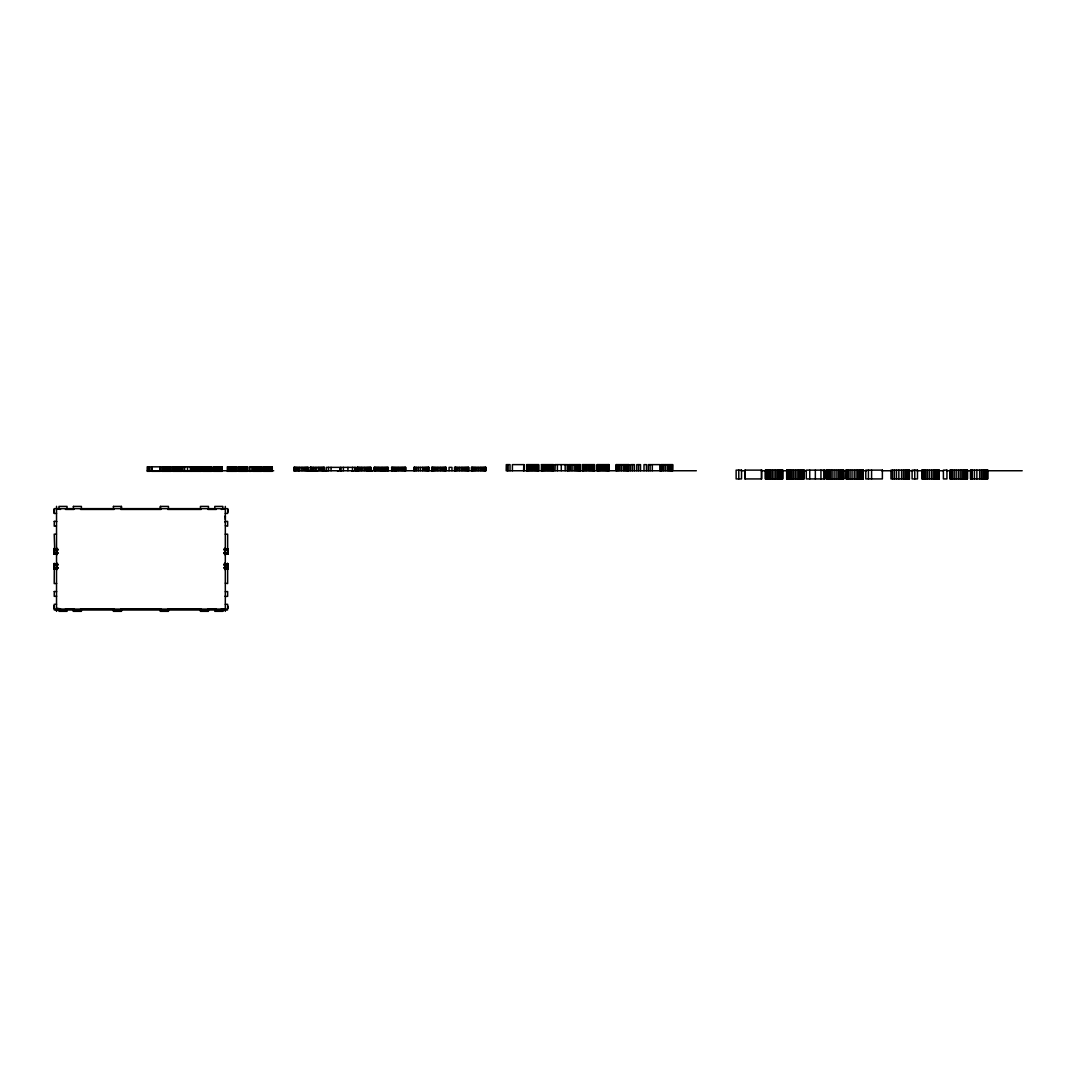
<?xml version="1.0" encoding="UTF-8"?>
<svg xmlns="http://www.w3.org/2000/svg" width="1076" height="1076" viewBox="0 0 1076 1076"><rect width="100%" height="100%" fill="white"/><g stroke="black" fill="none" stroke-linecap="round" stroke-linejoin="round"><path stroke-width="1.5" d="M56.53 583.327L56.517 583.259M54.203 568.706C57.526 568.895 56.759 566.635 55.885 568.02M56.436 563.851C57.001 566.931 58.225 562.412 56.853 565.33M56.961 565.344L56.624 563.743L56.45 565.344M56.53 591.558C56.315 592.19 57.512 591.329 54.203 591.544M56.961 550.414C57.041 547.375 55.965 551.154 57.23 550.401M225.314 596.225C225.449 595.472 224.4 596.817 227.641 596.333L227.641 591.544L225.314 591.692M225.126 568.37C225.247 567.603 224.064 568.061 227.641 568.706L227.641 583.569L225.314 583.138M225.839 563.905L225.664 565.344L225.045 563.945L225.22 565.344M225.207 521.591L225.395 522.398L225.409 521.591M225.045 563.945C224.346 565.572 226.807 564.147 224.359 564.725M225.22 553.952L225.207 552.378L225.328 553.481M225.22 534.167L227.641 534.167L227.641 548.962C223.714 548.935 226.148 551.679 225.22 549.002M225.395 525.734L227.641 526.191L227.641 521.403L225.314 521.403M227.466 565.855L226.915 564.093L227.628 564.712M227.466 551.948L227.305 554.005M227.332 564.281C227.345 560.717 227.83 567.994 227.117 564.133M227.305 550.32L227.413 549.163L227.466 550.872M227.48 565.223L227.466 563.568M227.305 552.526L227.977 554.355L227.991 552.499M227.816 510.939C228.018 513.803 228.099 506.688 227.816 510.939L227.991 509.365M227.83 606.259L227.816 608.317M227.991 567.698L227.83 566.796L227.413 568.505M227.964 550.024L227.977 550.925L227.991 549.997M227.991 549.352C227.534 553.562 228.139 546.756 227.816 549.392M53.854 552.499L53.867 554.355L54.015 552.822M53.867 550.764L53.854 548.464L54.002 549.997M53.867 548.827L54.015 550.751M53.867 509.54C54.634 515.915 53.101 506.635 54.405 510.535M53.961 567.334L54.526 569.217L54.513 566.796M54.513 566.837L54.526 568.895M54.378 565.25L54.526 563.434M54.419 552.741L54.432 553.656L54.365 551.948M54.217 550.213L53.8 548.935L54.526 550.925M54.526 550.751L54.365 548.504L54.378 550.885M54.526 551.948L54.526 554.355L54.419 553.508M54.876 567.967C54.163 567.469 54.984 569.083 55.306 567.496M54.203 564.712C54.957 565.061 54.809 563.743 55.118 565.156M57.31 552.768L57.539 553.602L54.217 553.064M53.961 549.782L57.727 549.177M56.45 525.922L54.203 526.191L54.298 521.403M227.977 564.322C227.507 562.116 227.063 568.168 227.305 564.026M227.628 564.147L227.977 565.855M227.413 553.521L227.413 552.755M227.305 550.576C228.018 549.311 227.735 549.352 227.103 550.199M227.83 567.698L227.816 569.258L227.83 566.837M227.83 564.281L227.816 565.855L227.991 564.927M56.611 549.177L56.436 550.482L56.342 549.056M56.436 534.167L54.203 534.167L54.728 550.213M57.754 567.482C52.442 569.164 58.454 566.985 56.046 568.72M57.458 565.156C56.275 562.95 55.616 564.631 56.53 565.182M227.103 553.629L227.305 552.822M227.883 567.334L228.031 568.827L227.52 567.267M227.614 568.531L227.883 567.334M227.614 553.629L228.031 552.365L227.977 553.992M227.614 550.199L227.628 549.217M228.031 565.425L227.628 564.133M53.854 511.665L54.217 511.113M53.854 563.743L54.029 565.505M53.867 554.207L53.8 552.365L54.526 554.355M53.854 607.429L53.867 608.357L53.854 605.936M53.867 569.217L53.854 566.796M54.002 607.429C54.042 610.321 54.056 603.865 53.867 606.81M54.419 550.159L54.419 549.298L54.365 550.751M54.432 568.505L54.311 567.267L54.203 583.569L56.53 583.501M54.715 564.712C53.585 563.555 55.091 567.469 54.365 563.568M57.391 549.177C56.463 551.046 56.033 548.612 55.791 550.414M56.53 596.279C56.302 595.526 57.579 596.588 54.203 596.333L54.298 591.544M225.314 516.736L225.314 516.05L225.314 519.52M225.758 565.344C225.987 562.331 224.682 566.299 224.346 564.147M56.624 521.43C56.14 522.533 57.808 520.972 54.203 521.403M55.199 568.168C55.495 568.33 55.67 567.846 56.503 568.289M56.517 567.509L55.71 568.168M225.22 568.384C225.059 566.568 226.39 568.774 226.256 568.115M227.991 510.898L227.83 511.786M227.816 552.822L227.83 551.934L227.816 554.207M227.991 568.33L227.83 569.083M227.413 550.065L228.031 549.634L227.117 549.782M227.977 511.799L227.83 509.405M226.323 553.131C225.086 552.405 226.041 554.127 226.417 552.647M56.53 568.747L56.369 568.02M227.628 567.55L227.318 566.796M54.015 569.258L53.854 568.33M55.36 549.809L57.754 549.137M56.06 550.414L56.033 549.137M55.885 553.118L55.683 553.844L55.535 552.674M55.36 564.739C55.333 563.044 56.019 566.675 56.234 563.932M56.14 552.768L56.194 553.844L56.275 553.118M56.867 550.374L56.248 549.352M56.826 550.105L57.001 549.177M55.804 564.725C55.481 564.012 57.795 565.236 57.337 564.147M57.041 549.809L57.472 549.311M57.324 549.513L57.364 550.401L57.31 549.338M56.557 564.106L56.234 565.088M57.028 564.201L57.041 565.129M55.36 549.352L55.199 549.823M55.696 550.374L55.898 549.554M56.06 553.844L55.844 552.445L56.181 553.844M55.387 564.483L55.831 565.25L56.154 564.201M56.49 553.118L56.275 552.445M57.176 549.002L56.302 550.199M57.418 550.051L57.23 549.338L57.499 549.97M56.087 568.706L55.696 567.496M57.539 565.102L57.458 564.483M56.557 550.374L56.167 549.217L56.127 550.051M56.463 567.913L55.898 567.94M55.871 567.765L56.49 568.02M224.83 549.002L224.588 550.374L225.247 549.123M224.709 553.306L224.655 552.499M225.341 550.145L225.126 549.338M225.503 552.486L224.978 553.844L224.346 552.768M225.866 549.702L225.637 550.374L226 549.002M225.301 564.349L224.494 565.344L224.669 563.905M224.871 565.33L225.14 564.16M226.471 553.118L225.745 553.75M226.35 548.975L225.678 550.374M226.632 549.823L226.579 550.387M225.355 565.25L225.906 564.053M226.579 553.763L224.265 553.656M226.337 565.156L225.92 564.254M226.565 565.344L226.592 564.201L224.171 564.147L226.619 564.429M225.086 564.712L225.812 564.201L225.785 564.967M226.39 565.048L226.202 564.201L226.538 565.344M226.525 564.08L225.92 564.725M56.302 552.876C57.243 553.562 55.898 552.768 55.696 553.212M57.405 567.334C57.485 569.419 56.947 567.092 56.503 567.832M226.068 553.817L225.893 552.889L225.987 553.602M226.296 549.338L226.337 550.226M225.799 553.548L224.911 552.701M225.395 549.177L225.449 550.065L225.61 549.002M224.588 565.33L225.328 564.981M225.637 549.89L226.417 549.123M226.216 568.505L226.404 567.388L226.538 568.747M57.082 552.755L57.23 553.844L57.216 552.66M55.239 553.696L55.185 553.145M56.329 552.566C55.952 555.552 53.908 551.463 57.7 552.768M55.952 552.889C57.23 554.1 56.315 552.351 57.243 553.306M55.185 564.712L57.593 565.088M56.853 549.876L56.893 549.5M55.723 549.594L56.355 550.118M57.284 567.832L56.598 568.706M226.834 549.702C224.642 552.741 224.023 547.697 224.817 550.172M226.041 550.414L226.148 549.782M225.691 565.182L225.53 564.254M226.834 564.631L224.642 565.182M226.794 553.414L224.467 553.804L224.346 552.647M225.341 553.683L225.086 553.212M225.678 553.817L225.651 553.225M224.83 568.451L225.032 567.469M225.409 567.563L225.409 568.72M226.027 549.89L226.229 549.5M57.041 567.308L57.539 568.545M224.83 567.55C222.705 568.693 230.573 568.612 224.333 568.289M225.53 568.491L226.014 567.388L226.202 568.599M224.575 550.32L224.44 549.002M224.386 553.656L224.44 552.66M224.965 550.32L224.897 549.554M226.78 564.981L224.238 565.088M55.279 552.607L57.754 552.58M54.93 549.702L54.876 549.796M226.767 550.172L226.592 549.271L224.171 549.217M227.117 564.712L228.031 564.55L224.158 564.429M228.031 568.128L227.426 567.644M225.987 568.505L225.799 567.55M54.365 510.871L53.8 509.836L54.015 511.463M54.217 550.199L54.365 549.446M54.365 568.895L54.728 568.128M54.728 553.642L54.728 553.064M54.728 565.142L54.715 564.133M54.217 568.545L54.015 566.796L54.015 569.083M54.217 607.631L53.8 606.353L54.365 606.877M227.883 606.434L227.816 607.752M227.883 509.916L227.964 511.235M54.311 553.212L54.526 553.992M353.103 470.844L351.933 470.844L352.928 470.844M314.461 470.75L313.116 470.75M325.732 470.75L327.117 470.75M298.496 470.844L298.926 470.844M316.922 467.361C315.187 471.409 316.586 470.844 317.07 470.804M340.554 470.75L340.554 467.361L355.309 467.361L355.309 470.75L356.089 470.737M396.103 470.844L394.731 470.844L396.022 470.844M315.793 470.804L316.976 470.804M355.86 470.737L356.923 470.737L356.95 467.361L371.032 467.361L371.597 470.737M355.457 470.75L356.654 470.844M381.186 470.844L380.205 470.75M54.217 564.564L57.754 564.725M54.217 567.967L57.66 568.02M310.722 470.844L309.754 470.844M325.746 470.844L326.526 470.831M341.832 470.844L340.971 470.844M53.813 553.239L57.647 553.212M226.955 553.225C226.969 553.615 229.497 552.593 224.171 553.024L226.659 553.306M322.491 470.844L323.741 470.75L323.863 467.361L323.284 470.737M313.291 470.844L314.084 470.831M326.606 470.844L326.122 470.831M337.447 470.844L338.241 470.844M355.618 470.75L356.667 470.737M338.644 470.75L337.945 470.75M310.359 470.831C308.476 471.113 312.417 469.378 310.614 467.361M356.304 470.737L355.483 470.844L356.264 470.844M383.513 470.75L383.971 467.361M55.212 549.594L57.727 549.594M53.813 549.621L57.754 549.782M55.037 549.97L57.633 549.863M55.064 550.118L57.606 550.105M53.813 553.064L57.674 553.024M55.051 553.481L57.62 553.467M55.266 564.147L57.754 564.066M55.226 564.349L57.714 564.201M53.813 564.55L57.741 564.618M55.051 564.981L57.62 564.887M55.36 567.765L57.727 567.55M55.212 567.926L57.674 567.832M55.037 568.303L57.62 568.289M55.064 568.451L57.593 568.491M541.376 464.63L553.427 464.63L553.427 470.75M555.001 464.63L567.577 464.63L567.577 470.75M582.412 464.63L594.503 464.63L594.503 470.75M609.124 464.63L597.126 464.63L597.193 470.75M628.895 464.63L616.023 464.63L616.023 470.75M151.703 466.823L160.243 466.823L160.243 471.315L151.703 471.315L151.783 466.823M162.086 466.823L170.909 466.823M181.75 466.823L172.913 466.823L172.913 471.315L181.75 471.315L181.75 466.823L181.669 471.315M182.893 466.823L192.106 466.823L192.106 471.315L182.893 471.315L183.028 466.823M201.212 466.823L192.429 466.823L192.429 471.315L201.212 471.315M211.555 466.823L202.705 466.823L202.705 471.315L211.555 471.315L211.555 466.823L211.474 471.315M213.478 466.823L222.261 466.823L222.194 471.315L213.478 471.315L213.478 466.823L213.559 471.315M293.977 470.75L293.977 467.361L308.368 467.361L308.368 470.75M310.197 467.361L324.387 467.361L324.387 470.75L324.253 467.361M374.314 467.361L374.314 470.75L374.179 467.361L388.342 467.361L388.207 470.75M391.543 467.361L405.706 467.361L405.706 470.75M428.974 467.361L413.87 467.361L413.87 470.75M445.975 467.361L445.975 470.75L446.096 467.361L431.691 467.361L431.812 470.75M471.517 470.75L471.517 467.361L485.922 467.361L485.922 470.75L293.936 470.75M845.965 470.118L863.382 470.118M909.502 470.118L890.968 470.118L890.968 478.928L909.502 478.928M921.93 470.118L939.213 470.118L939.213 478.928L921.93 478.928L922.092 470.118M147.318 470.75L273.667 470.75M696.347 470.75L506.191 470.75L506.285 464.63L510.024 464.63L510.024 470.75M741.028 470.75L744.377 470.75M761.122 470.75L766.139 470.75M781.203 470.75L787.888 470.75M802.952 470.75L806.301 470.75M823.046 470.75L826.381 470.75M843.127 470.75L846.476 470.75M863.208 470.75L866.557 470.75M881.621 470.75L891.654 470.75M908.4 470.75L913.416 470.75M916.765 470.75L923.45 470.75M938.514 470.75L943.544 470.75M946.893 470.75L950.229 470.75M966.974 470.75L970.323 470.75M987.055 470.75L1022.2 470.75M162.086 471.315L170.909 471.315L170.828 466.823M238.442 471.315L247.426 471.315L247.426 466.823L238.442 466.823L238.576 471.315M843.732 478.928L826.059 478.928L826.059 470.118L843.732 470.118L843.732 478.928L843.463 470.118M863.382 478.928L845.965 478.928L846.099 470.118M73.343 506.406L81.413 506.406L81.413 508.639M113.383 506.406L121.453 506.406L121.453 508.639L121.359 506.406M60.512 508.948L57.109 508.948L60.512 509.432M65.488 508.948L73.921 508.948M80.566 508.948L114.137 508.948M120.794 508.948L161.05 508.948M167.708 508.948L201.266 508.948M207.924 508.948L216.343 508.948M221.374 508.948L224.723 508.948M65.488 509.432L73.921 509.432M80.566 509.432L114.137 509.432M120.794 509.432L161.05 509.432M167.708 509.432L201.266 509.432M207.924 509.432L216.343 509.432M221.374 509.432L224.682 508.948M54.203 513.427L56.53 513.427M225.314 513.427L227.641 513.427L227.641 508.639L54.203 508.639L54.298 513.427M56.53 548.962L54.715 549.204M56.53 604.308L54.203 604.308L54.298 609.097M225.314 604.308L227.641 604.308L227.641 609.097L54.203 609.097M60.512 608.814L57.163 608.33M65.488 608.814L73.921 608.814M80.566 608.814L114.137 608.814M120.794 608.814L161.05 608.814M167.708 608.814L201.266 608.814M207.924 608.814L216.343 608.814M221.374 608.814L224.723 608.814M54.298 610.011L227.547 610.011M73.343 611.329L81.413 611.329L81.319 609.097M121.359 611.329L121.359 609.097L121.453 611.329L113.383 611.329L113.478 609.097M222.853 611.329L214.783 611.329L214.877 609.097M299.101 470.75L299.545 467.361M394.65 470.75L395.269 470.844M323.015 470.75L323.136 467.361M224.185 549.15L226.579 549.217M224.265 549.406L226.632 549.594M224.306 549.675L228.031 549.621M224.319 549.863L226.807 549.89M224.158 552.714L226.619 552.93M224.198 553.212L228.031 553.225M224.198 564.712L228.031 564.725M226.606 567.751L224.158 567.603L226.579 567.55L226.686 568.37M224.279 567.832L226.632 567.926M224.306 568.02L226.659 568.209M366.983 470.75L367.373 467.361M54.715 552.647L54.217 553.629L54.217 552.66M54.203 564.133C53.477 567.644 54.123 561.242 54.015 564.322M54.015 565.855L54.029 564.644M227.977 565.815L227.83 563.542M54.365 552.069L54.513 552.499M54.015 606.057L54.015 606.81M54.311 509.836L54.325 511.396M54.217 567.55L54.217 568.531M54.311 606.353L54.325 607.913M987.566 470.118L987.566 478.928M987.149 470.118L987.149 478.928M986.463 470.118L986.463 478.928M985.508 470.118L985.508 478.928M984.325 470.118L984.325 478.928M982.953 470.118L982.953 478.928M981.393 470.118L981.393 478.928M979.658 470.118L979.658 478.928M976.873 470.118L976.873 478.928M974.412 470.118L974.412 478.928M972.274 470.118L972.274 478.928M970.861 470.118L970.861 478.928M967.324 470.118L967.337 478.928M966.813 470.118L966.853 478.928M965.952 470.118L965.952 478.928M964.755 470.118L964.755 478.928M963.383 470.118L963.383 478.928M961.863 470.118L961.863 478.928M960.182 470.118L960.182 478.928M958.339 470.118L958.339 478.928M956.16 470.118L956.16 478.928M954.197 470.118L954.197 478.928M952.448 470.118L952.448 478.928M951.224 470.118L951.224 478.928M950.915 470.118L950.915 478.928M950.216 470.118L950.216 478.928M939.079 470.118L939.079 478.928M938.702 470.118L938.702 478.928M938.057 470.118L938.057 478.928M937.169 470.118L937.169 478.928M936.039 470.118L936.039 478.928M934.708 470.118L934.708 478.928M933.174 470.118L933.174 478.928M931.439 470.118L931.439 478.928M929.314 470.118L929.314 478.928M927.431 470.118L927.431 478.928M925.804 470.118L925.804 478.928M924.432 470.118L924.432 478.928M923.342 470.118L923.342 478.928M922.562 470.118L922.562 478.928M922.32 470.118L922.32 478.928M914.761 470.118L914.761 478.928M909.381 470.118L909.381 478.928M909.005 470.118L909.005 478.928M908.386 470.118L908.386 478.928M907.525 470.118L907.525 478.928M906.409 470.118L906.409 478.928M905.05 470.118L905.05 478.928M903.45 470.118L903.45 478.928M901.594 470.118L901.594 478.928M898.85 470.118L898.85 478.928M896.469 470.118L896.469 478.928M894.358 470.118L894.358 478.928M892.515 470.118L892.515 478.928M871.587 470.118L871.587 478.928M868.426 470.118L868.426 478.928M863.221 470.118L863.208 478.928M862.737 470.118L862.737 478.928M862.696 470.118L862.696 478.928M861.836 470.118L861.836 478.928M860.639 470.118L860.639 478.928M859.267 470.118L859.267 478.928M857.747 470.118L857.747 478.928M856.066 470.118L856.066 478.928M854.223 470.118L854.223 478.928M852.044 470.118L852.044 478.928M850.08 470.118L850.08 478.928M848.332 470.118L848.332 478.928M847.108 470.118L847.108 478.928M846.785 470.118L846.785 478.928M846.476 470.118L846.476 478.928M843.154 470.118L843.154 478.928M842.441 470.118L842.441 478.928M841.445 470.118L841.445 478.928M840.181 470.118L840.181 478.928M838.661 470.118L838.661 478.928M836.913 470.118L836.913 478.928M834.909 470.118L834.909 478.928M832.905 470.118L832.905 478.928M831.143 470.118L831.143 478.928M829.636 470.118L829.636 478.928M828.359 470.118L828.359 478.928M827.35 470.118L827.35 478.928M826.637 470.118L826.637 478.928M826.207 470.118L826.328 478.928M824.149 470.118L824.149 478.928M820.948 470.118L820.948 478.928M815.339 470.118L815.339 478.928M809.744 470.118L809.744 478.928M803.866 470.118L803.866 478.928M803.382 470.118L803.395 478.928M802.588 470.118L802.588 478.928M801.472 470.118L801.472 478.928M800.127 470.118L800.127 478.928M798.661 470.118L798.661 478.928M797.074 470.118L797.074 478.928M795.352 470.118L795.352 478.928M793.617 470.118L793.617 478.928M792.03 470.118L792.03 478.928M790.578 470.118L790.578 478.928M789.246 470.118L789.246 478.928M788.116 470.118L788.116 478.928M787.309 470.118L787.309 478.928M786.825 470.118L786.825 478.928M782.575 470.118L782.575 478.928M782.091 470.118L782.091 478.928M781.297 470.118L781.297 478.928M780.181 470.118L780.181 478.928M778.836 470.118L778.836 478.928M777.37 470.118L777.37 478.928M775.769 470.118L775.769 478.928M774.048 470.118L774.048 478.928M772.326 470.118L772.326 478.928M770.725 470.118L770.725 478.928M769.273 470.118L769.273 478.928M767.941 470.118L767.941 478.928M766.811 470.118L766.811 478.928M766.004 470.118L766.004 478.928M765.534 470.118L765.52 478.928M761.337 470.118L761.337 478.928M745.13 470.118L745.13 478.928M738.782 470.118L738.782 478.928M672.688 470.75L672.782 464.63L660.825 464.63L660.825 470.75M672.406 464.63L672.406 470.75M671.935 464.63L671.935 470.75M671.263 464.63L671.263 470.75M670.442 464.63L670.442 470.75M669.487 464.63L669.487 470.75M668.411 464.63L668.411 470.75M667.201 464.63L667.201 470.75M665.264 464.63L665.264 470.75M663.556 464.63L663.556 470.75M662.076 464.63L662.076 470.75M661.094 464.63L661.094 470.75M659.803 470.75L659.803 464.63L648.29 464.63L648.29 470.75M652.312 464.63L652.312 470.75M650.119 464.63L650.119 470.75M646.461 470.75L646.461 464.63L643.999 464.63L643.999 470.75M640.529 470.75L640.529 464.63L636.777 464.63L636.777 470.75M638.619 464.63L638.619 470.75M634.45 470.75L634.45 464.63L630.697 464.63L630.697 470.75M632.54 464.63L632.54 470.75M628.801 464.63L628.801 470.75M628.545 464.63L628.545 470.75M628.115 464.63L628.209 470.75M627.523 464.63L627.523 470.75M626.743 464.63L626.743 470.75M625.802 464.63L625.802 470.75M624.685 464.63L624.685 470.75M623.394 464.63L623.394 470.75M621.498 464.63L621.498 470.75M619.843 464.63L619.843 470.75M618.377 464.63L618.377 470.75M617.059 464.63L617.099 470.75M616.736 464.63L616.75 470.75M616.494 464.63L616.494 470.75M609.029 464.63L609.029 470.75M608.76 464.63L608.76 470.75L608.626 464.63M608.317 464.63L608.317 470.75M607.698 464.63L607.698 470.75M606.918 464.63L606.918 470.75M605.99 464.63L605.99 470.75M604.927 464.63L604.927 470.75M603.717 464.63L603.717 470.75M602.251 464.63L602.251 470.75M600.946 464.63L600.946 470.75M599.816 464.63L599.816 470.75M598.861 464.63L598.861 470.75M598.095 464.63L598.095 470.75M597.557 464.63L597.557 470.75M597.395 464.63L597.395 470.75M594.382 464.63L594.382 470.75M594.019 464.63L594.019 470.75M593.427 464.63L593.427 470.75M592.594 464.63L592.594 470.75M591.652 464.63L591.652 470.75M590.59 464.63L590.59 470.75M589.419 464.63L589.419 470.75M588.142 464.63L588.142 470.75M586.622 464.63L586.622 470.75M585.263 464.63L585.263 470.75M584.053 464.63L584.053 470.75M582.977 464.63L583.205 470.75M582.762 464.63L582.762 470.75M582.493 464.63L582.506 470.75M580.381 470.75L580.381 464.63L568.41 464.63L568.41 470.75M580.287 464.63L580.287 470.75M579.991 464.63L579.991 470.75M579.52 464.63L579.52 470.75M578.848 464.63L578.848 470.75M578.027 464.63L578.027 470.75M577.072 464.63L577.072 470.75M575.996 464.63L575.996 470.75M574.786 464.63L574.786 470.75M572.862 464.63L572.862 470.75M571.154 464.63L571.154 470.75M569.661 464.63L569.661 470.75M567.402 464.63L567.402 470.75M565.169 464.63L565.169 470.75M561.282 464.63L561.282 470.75M557.395 464.63L557.395 470.75M555.176 464.63L555.001 470.75M553.32 464.63L553.32 470.75M552.983 464.63L552.983 470.75M552.432 464.63L552.432 470.75M551.652 464.63L551.652 470.75M550.724 464.63L550.724 470.75M549.702 464.63L549.702 470.75M548.599 464.63L548.599 470.75M547.402 464.63L547.402 470.75M546.205 464.63L546.205 470.75M545.102 464.63L545.102 470.75M544.079 464.63L544.079 470.75M543.165 464.63L543.165 470.75M542.385 464.63L542.385 470.75M541.82 464.63L541.82 470.75M541.484 464.63L541.376 470.75M538.646 470.75L538.646 464.63L526.581 464.63L526.689 470.75M538.525 464.63L538.525 470.75M538.202 464.63L538.202 470.75M537.637 464.63L537.637 470.75M536.857 464.63L536.857 470.75M535.929 464.63L535.929 470.75M534.906 464.63L534.906 470.75M533.804 464.63L533.804 470.75M532.607 464.63L532.607 470.75M531.409 464.63L531.409 470.75M530.307 464.63L530.307 470.75M529.298 464.63L529.298 470.75M528.37 464.63L528.37 470.75M527.59 464.63L527.59 470.75M527.025 464.63L527.025 470.75M524.066 470.75L524.066 464.63L512.405 464.63L512.405 470.75M523.783 464.63L523.595 470.75M508.128 464.63L508.128 470.75M507.267 464.63L507.267 470.75M485.801 467.361L485.801 470.75M485.451 467.361L485.451 470.75M484.873 467.361L484.873 470.75M484.052 467.361L484.052 470.75M483.03 467.361L483.03 470.75M481.792 467.361L481.792 470.75M480.367 467.361L480.367 470.75M478.726 467.361L478.726 470.75M477.098 467.361L477.098 470.75M475.659 467.361L475.659 470.75M474.422 467.361L474.422 470.75M473.386 467.361L473.386 470.75M472.579 467.361L472.579 470.75M471.987 467.361L471.987 470.75M471.638 467.361L471.732 470.75M468.719 470.75L468.719 467.361L454.529 467.361L454.529 470.75M468.585 467.361L468.585 470.75M468.168 467.361L468.168 470.75M467.468 467.361L467.468 470.75M466.486 467.361L466.486 470.75M465.37 467.361L465.37 470.75M464.133 467.361L464.133 470.75M462.761 467.361L462.761 470.75M461.254 467.361L461.254 470.75M459.479 467.361L459.479 470.75M457.878 467.361L457.878 470.75M456.453 467.361L456.453 470.75M455.457 467.361L455.457 470.75M455.202 467.361L455.202 470.75M454.946 467.361L454.946 470.75M451.96 470.75L451.96 467.361L449.069 467.361L449.069 470.75M445.625 467.361L445.625 470.75M445.047 467.361L445.047 470.75M444.227 467.361L444.227 470.75M443.191 467.361L443.191 470.75M441.967 467.361L441.967 470.75M440.528 467.361L440.528 470.75M438.9 467.361L438.9 470.75M437.273 467.361L437.273 470.75M435.834 467.361L435.834 470.75M434.596 467.361L434.596 470.75M433.561 467.361L433.561 470.75M432.74 467.361L432.74 470.75M432.162 467.361L432.162 470.75M431.906 467.361L431.906 470.75M428.867 467.361L428.867 470.75M428.571 467.361L428.571 470.75M428.06 467.361L428.06 470.75M427.36 467.361L427.36 470.75M426.459 467.361L426.459 470.75M425.343 467.361L425.343 470.75M424.038 467.361L424.038 470.75M422.532 467.361L422.532 470.75M420.286 467.361L420.286 470.75M418.349 467.361L418.349 470.75M416.627 467.361L416.627 470.75M415.134 467.361L415.134 470.75M414.717 467.361L414.704 470.75M414.421 467.361L414.421 470.75M414.327 467.361L414.327 470.75M405.571 467.361L405.571 470.75M405.181 467.361L405.181 470.75M404.536 467.361L404.536 470.75M403.621 467.361L403.621 470.75M402.518 467.361L402.518 470.75M401.321 467.361L401.321 470.75M400.03 467.361L400.03 470.75M398.631 467.361L398.631 470.75M397.219 467.361L397.219 470.75M395.914 467.361L395.914 470.75M394.731 467.361L394.731 470.75M393.655 467.361L393.655 470.75M392.727 467.361L392.727 470.75M392.081 467.361L392.081 470.75M391.677 467.361L391.677 470.75M387.817 467.361L387.817 470.75M387.172 467.361L387.172 470.75M386.257 467.361L386.257 470.75M385.168 467.361L385.168 470.75M382.666 467.361L382.666 470.75M381.267 467.361L381.267 470.75M379.855 467.361L379.855 470.75M378.564 467.361L378.564 470.75M377.367 467.361L377.367 470.75M376.291 467.361L376.291 470.75M375.363 467.361L375.363 470.75M374.717 467.361L374.717 470.75M370.615 467.361L370.615 470.75M370.104 467.361L370.104 470.75M369.364 467.361L369.364 470.75M368.449 467.361L368.449 470.75M366.122 467.361L366.122 470.75M364.697 467.361L364.697 470.75M362.975 467.361L362.975 470.75M361.442 467.361L361.442 470.75M360.11 467.361L360.11 470.75M358.994 467.361L358.994 470.75M358.106 467.361L358.106 470.75M357.676 467.361L357.676 470.75M357.461 467.361L357.272 470.75M357.084 467.361L357.084 470.75M355.107 467.361L355.107 470.75M352.498 467.361L352.498 470.75M347.938 467.361L347.938 470.75M343.379 467.361L343.379 470.75M340.769 467.361L340.769 470.75M339.868 470.75L339.868 467.361L326.351 467.361L326.351 470.75M331.072 467.361L331.072 470.75M328.503 467.361L328.503 470.75M322.154 467.361L322.154 470.75M321.038 467.361L321.038 470.75M319.801 467.361L319.801 470.75M318.415 467.361L318.415 470.75M315.147 467.361L315.147 470.75M313.546 467.361L313.546 470.75M312.121 467.361L312.121 470.75M311.125 467.361L311.125 470.75M310.87 467.361L310.87 470.75M310.305 467.361L310.305 470.75M307.911 467.361L307.911 470.75M307.319 467.361L307.319 470.75M306.512 467.361L306.512 470.75M305.476 467.361L305.476 470.75M304.239 467.361L304.239 470.75M302.813 467.361L302.813 470.75M301.186 467.361L301.186 470.75M298.119 467.361L298.119 470.75M296.882 467.361L296.882 470.75M295.846 467.361L295.846 470.75M295.026 467.361L295.026 470.75M294.434 467.361L294.434 470.75M294.084 467.361L294.178 470.75M272.215 466.823L272.147 471.315M271.986 466.823L271.986 471.315M271.744 466.823L271.703 471.315M271.125 466.823L271.125 471.315M270.479 466.823L270.479 471.315M269.713 466.823L269.713 471.315M268.812 466.823L268.812 471.315M267.789 466.823L267.789 471.315M266.781 466.823L266.781 471.315M265.88 466.823L265.88 471.315M265.113 466.823L265.113 471.315M264.467 466.823L264.467 471.315M264.131 466.823L264.131 471.315M263.943 466.823L263.97 471.315M263.593 466.823L263.593 471.315M263.364 466.823L263.432 471.315M261.468 466.823L261.468 471.315M261.226 466.823L261.199 471.315M260.769 466.823L260.769 471.315M260.163 466.823L260.163 471.315M259.464 466.823L259.464 471.315M258.684 466.823L258.684 471.315M257.823 466.823L257.823 471.315M256.895 466.823L256.895 471.315M255.779 466.823L255.779 471.315M254.783 466.823L254.783 471.315M253.896 466.823L253.896 471.315M253.304 471.315L253.277 466.823L253.116 471.315M252.968 466.823L252.954 471.315M247.359 466.823L247.292 471.315M247.144 466.823L247.144 471.315M246.781 466.823L246.781 471.315M246.269 466.823L246.269 471.315M245.624 466.823L245.624 471.315M244.857 466.823L244.857 471.315M243.97 466.823L243.97 471.315M242.947 466.823L242.947 471.315M241.925 466.823L241.925 471.315M241.037 466.823L241.037 471.315M240.257 466.823L240.257 471.315M239.612 466.823L239.612 471.315M239.397 466.823L239.397 471.315M239.275 466.823L239.114 471.315L238.98 466.823M238.737 466.823L238.737 471.315M236.491 466.823L236.491 471.315M235.738 466.823L235.738 471.315M235.173 466.823L235.173 471.315M234.487 466.823L234.487 471.315M233.667 466.823L233.667 471.315M232.725 466.823L232.725 471.315M231.327 466.823L231.327 471.315M230.116 466.823L230.116 471.315M229.04 466.823L229.04 471.315M228.112 466.823L228.112 471.315M225.314 506.406L225.314 611.37M224.682 548.195L224.723 554.665M224.682 563.125L224.682 569.567M222.759 508.639L222.853 506.406L214.783 506.406L214.783 508.639M222.853 609.097L222.759 611.329M222.006 466.823L222.006 471.315M221.683 466.823L221.683 471.315M221.226 466.823L221.226 471.315M220.661 466.823L220.661 471.315M219.975 466.823L219.975 471.315M219.195 466.823L219.195 471.315M218.32 466.823L218.32 471.315M217.231 466.823L217.231 471.315M216.276 466.823L216.276 471.315M215.456 466.823L215.456 471.315M214.756 466.823L214.756 471.315M214.191 466.823L214.191 471.315M213.801 466.823L213.801 471.315M211.219 466.823L211.219 471.315M210.775 466.823L210.775 471.315M210.17 466.823L210.17 471.315M209.47 466.823L209.47 471.315M208.69 466.823L208.69 471.315M208.394 508.639L208.488 506.406L200.418 506.406L200.513 508.639M208.488 609.097L208.394 611.329L200.418 611.329L200.513 609.097M207.843 466.823L207.843 471.315M206.901 466.823L206.901 471.315M205.798 466.823L205.798 471.315M204.79 466.823L204.79 471.315M203.902 466.823L203.727 471.315M203.283 466.823L203.283 471.315M203.122 466.823L203.122 471.315M202.96 466.823L202.96 471.315M201.104 466.823L201.145 471.315M200.795 466.823L200.795 471.315L200.58 466.823M200.082 466.823L200.082 471.315M199.437 466.823L199.437 471.315M198.656 466.823L198.656 471.315M197.769 466.823L197.769 471.315M196.76 466.823L196.76 471.315M195.455 466.823L195.455 471.315M194.352 466.823L194.352 471.315M193.344 466.823L193.344 471.315M190.344 466.823L190.344 471.315M187.506 466.823L187.506 471.315M184.655 466.823L184.655 471.315M181.414 466.823L181.427 471.315M181.01 466.823L181.01 471.315M180.445 466.823L180.445 471.315M179.759 466.823L179.759 471.315M179.019 466.823L179.019 471.315M178.199 466.823L178.199 471.315M177.325 466.823L177.325 471.315M176.451 466.823L176.451 471.315M175.644 466.823L175.644 471.315M174.904 466.823L174.904 471.315M174.231 466.823L174.231 471.315M173.653 466.823L173.653 471.315M173.236 466.823L173.249 471.315M172.994 466.823L172.994 471.315M170.586 466.823L170.586 471.315M170.183 466.823L170.183 471.315M169.618 466.823L169.618 471.315M168.932 466.823L168.932 471.315M168.448 508.639L168.448 506.406L160.378 506.406L160.378 508.639M168.448 609.097L168.448 611.329L160.378 611.329L160.378 609.097M168.179 466.823L168.179 471.315M167.372 466.823L167.372 471.315M166.498 466.823L166.498 471.315M165.623 466.823L165.623 471.315M164.803 466.823L164.803 471.315M164.063 466.823L164.063 471.315M163.391 466.823L163.391 471.315M162.826 466.823L162.826 471.315M162.409 466.823L162.409 471.315M162.167 466.823L162.167 471.315M160.472 506.406L160.472 508.639M160.472 609.097L160.472 611.329M160.042 466.823L160.042 471.315M159.894 466.823L159.974 471.315M151.972 466.823L152.079 471.315M148.569 466.823L148.569 471.315M147.937 466.823L147.937 471.315M113.478 506.406L113.383 508.639M73.437 506.406L73.343 508.639M73.343 609.097L73.437 611.329M66.968 508.639L67.062 506.406L58.992 506.406L58.992 508.639M66.968 609.097L67.062 611.329L58.992 611.329L58.992 609.097M57.109 548.195L57.109 554.665M57.163 563.125L57.109 569.567M56.53 506.312L56.53 611.37M370.44 470.844L372 470.844L370.44 470.844M383.177 470.844L384.737 470.844L383.177 470.844M367.118 470.831L368.624 470.844L367.239 470.831M149.954 466.823L147.21 466.823L147.21 471.315L149.954 471.315L149.954 466.823M236.747 466.823L227.318 466.823L227.318 471.315L236.747 471.315L236.68 466.823M251.098 466.823L249.296 466.823L249.296 471.315L251.098 471.315L251.098 466.823M261.549 466.823L252.699 466.823L252.766 471.315L261.549 471.315L261.549 466.823M272.282 466.823L263.297 466.823L263.297 471.315L272.282 471.315L272.282 466.823M741.525 470.118L736.132 470.118L736.132 478.928L741.525 478.928L741.525 470.118M761.754 470.118L744.955 470.118L744.955 478.928L761.754 478.928L761.754 470.118M782.736 470.118L765.359 470.118L765.359 478.928L782.736 478.928L782.736 470.118M804.028 470.118L786.664 470.118L786.664 478.928L804.028 478.928L804.028 470.118M824.391 470.118L806.301 470.118L806.301 478.928L824.391 478.928L824.391 470.118M882.374 470.118L865.777 470.118L865.777 478.928L882.374 478.928L882.374 470.118M917.492 470.118L912.098 470.118L912.098 478.928L917.492 478.928L917.492 470.118M946.934 470.118L943.396 470.118L943.396 478.928L946.934 478.928L946.934 470.118M967.499 470.118L950.081 470.118L950.081 478.928L967.499 478.928L967.499 470.118M987.701 470.118L970.471 470.118L970.471 478.928L987.701 478.928L987.701 470.118M950.619 478.928L950.619 470.118L950.592 478.928M236.249 471.315L236.249 466.823L236.182 471.315"/></g></svg>
